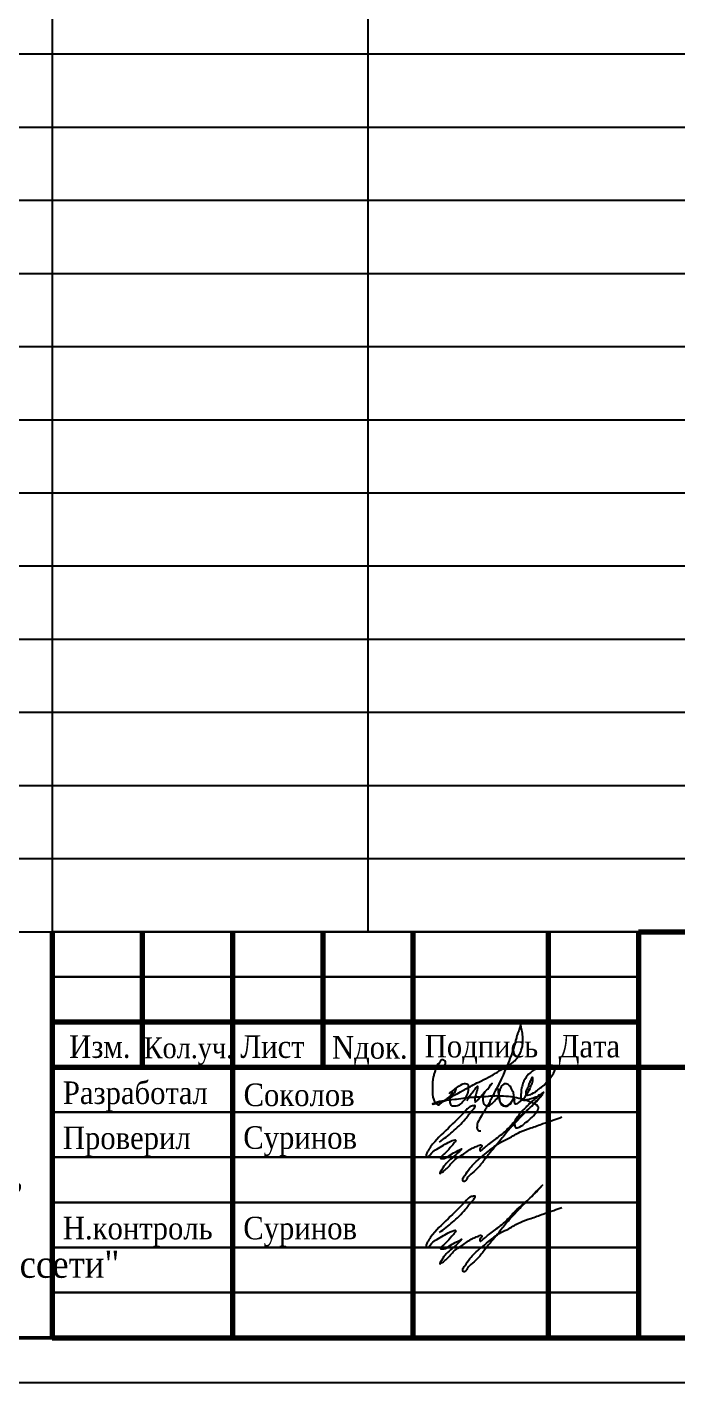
# Model space of a CAD drawing. Header units: millimetres. Extents: x 2157 to 10678, y 3616 to 3913.
# Drawn here: x 8175.1 to 8247.1, y 3616.3 to 3766.6 of the extents above; entities that cross this region are included whole.
import ezdxf

# ---------------------------------------------------------------- set-up
doc = ezdxf.new("R2010")
doc.units = ezdxf.units.MM
doc.layers.add('П', color=7, linetype='Continuous')
doc.layers.add('Чертеж', color=7, linetype='Continuous')
doc.styles.add('стиль1', font='times.ttf', dxfattribs={"width": 0.9})
doc.styles.add('стиль2', font='times.ttf', dxfattribs={"width": 0.9, "height": 2.5})

# ---------------------------------------------------------------- blocks, each defined once
blk = doc.blocks.new('A$C7F1F469D')
at = {"color": 5, "lineweight": 25}
blk.add_spline([(-0.1, 1.78), (1.34, 2.93), (2.75, 4.33), (3.55, 5.31), (3.81, 5.64), (3.86, 5.8), (3.66, 5.81), (3.25, 5.7), (2.89, 5.36), (-1.09, 1.26), (-1.29, 0.98), (-1.47, 0.67), (-1.59, 0.28), (-1.54, 0.16), (-0.98, 0.55), (-0.42, 1.01), (0.34, 1.44), (1.08, 1.86), (1.69, 1.97), (1.62, 1.83), (1.26, 1.37), (0.56, 0.61), (0.16, 0.22), (0, 0), (0.24, -0.04), (0.82, 0.16), (1.44, 0.58), (2.18, 0.95), (2.33, 1.04), (1.93, 0.58), (1.28, 0.02), (0.64, -0.58), (0.1, -1.31), (-0.06, -1.68), (0.13, -1.59), (0.39, -1.41), (1.23, -0.56), (1.62, -0.16), (2.27, 0.27), (2.82, 0.65), (3.41, 1.04), (3.83, 1.25), (4.1, 1.35), (4.33, 1.44), (4.56, 1.45), (4.6, 1.35), (4.48, 1.19), (4.35, 0.92), (4.39, 0.82), (4.59, 0.91), (5.09, 1.34), (6.19, 2.18), (7.41, 3.21), (8.36, 4.22), (9.62, 5.31), (10.99, 6.68), (11.27, 6.98), (9.83, 5.51), (8.6, 4.26), (7.7, 3.28), (7.2, 2.7), (6.74, 2.12), (6.16, 1.41), (5.49, 0.62), (4.74, -0.34), (3.92, -1.29), (3.19, -1.94), (2.91, -2.31), (2.67, -2.58), (2.52, -2.55), (2.49, -2.26), (2.69, -1.9), (3.27, -1.11), (3.8, -0.52), (4.48, 0.07), (5.33, 0.79), (5.97, 1.29), (6.7, 1.77), (7.56, 2.21), (8.83, 2.91), (10.02, 3.35), (11.36, 3.83), (12.55, 4.24), (13.47, 4.57)], degree=3, dxfattribs=at)
blk = doc.blocks.new('Штамп фамилии')
at = {"color": 5}
for points in [[(43.73, -2.14), (43.83, -1.98), (43.93, -1.82), (44.04, -1.65), (44.11, -1.55), (44.23, -1.38), (44.32, -1.29), (44.41, -1.19), (44.52, -1.03), (44.65, -0.88), (44.74, -0.73), (44.83, -0.66), (44.93, -0.57), (44.93, -0.53), (44.92, -0.75), (44.86, -0.97), (44.83, -1.07), (44.81, -1.22), (44.75, -1.37), (44.72, -1.49), (44.69, -1.6), (44.66, -1.72), (44.63, -1.84), (44.61, -1.96), (44.61, -2.1), (44.64, -2.21), (44.67, -2.3), (44.77, -2.23), (44.87, -2.13), (44.95, -2.04), (45.04, -1.97), (45.13, -1.84), (45.25, -1.75), (45.32, -1.64), (45.4, -1.54), (45.51, -1.43), (45.63, -1.29), (45.73, -1.16), (45.83, -1.06), (45.94, -0.96), (46.05, -0.86), (46.13, -0.75), (46.2, -0.67), (46.28, -0.54), (46.36, -0.41), (46.45, -0.32), (46.54, -0.26), (46.33, -0.52), (46.17, -0.74), (46, -0.92), (45.89, -1.03), (45.74, -1.16), (45.61, -1.34), (45.55, -1.5), (45.52, -1.66), (45.51, -1.81), (45.5, -1.93), (45.5, -2.12), (45.55, -2.29), (45.59, -2.43), (45.65, -2.53), (45.74, -2.63), (45.87, -2.7), (46.05, -2.74), (46.16, -2.73), (46.26, -2.7), (46.4, -2.59), (46.51, -2.5), (46.61, -2.41), (46.74, -2.28), (46.84, -2.17), (46.91, -2.07), (47.05, -1.95), (47.16, -1.81), (47.24, -1.61), (47.28, -1.44), (47.26, -1.27), (47.26, -1.17), (47.25, -0.99), (47.25, -0.89), (47.28, -1.05), (47.28, -1.25), (47.27, -1.42), (47.27, -1.63), (47.28, -1.76), (47.3, -1.91), (47.32, -2.03), (47.34, -2.14), (47.38, -2.26), (47.43, -2.39), (47.49, -2.46), (47.55, -2.56), (47.63, -2.62), (47.79, -2.73), (47.93, -2.77), (48.05, -2.78), (48.16, -2.76), (48.29, -2.72), (48.43, -2.59), (48.56, -2.49), (48.67, -2.32), (48.74, -2.18), (48.82, -2.05), (48.89, -1.91), (48.93, -1.71), (48.93, -1.5), (48.92, -1.36), (48.89, -1.23), (48.84, -1.12), (48.77, -0.98), (48.7, -0.83), (48.62, -0.66), (48.52, -0.54), (48.43, -0.46), (48.31, -0.37), (48.2, -0.33), (48.1, -0.3), (48.01, -0.29), (47.91, -0.3), (47.82, -0.34), (47.69, -0.44), (47.61, -0.52), (47.55, -0.62), (47.5, -0.7), (47.43, -0.84), (47.4, -0.92), (47.38, -1.05), (47.32, -1.19), (47.28, -1.36), (47.3, -1.71), (47.35, -2.01), (47.38, -2.24), (47.56, -2.51), (47.76, -2.64), (47.95, -2.71), (48.21, -2.71), (48.39, -2.59), (48.56, -2.41), (48.76, -2.15), (48.94, -2.02), (49, -1.97), (48.99, -2.14), (48.99, -2.3), (49.03, -2.41), (49.1, -2.51), (49.19, -2.51), (49.33, -2.47), (49.46, -2.38), (49.69, -2.22), (49.82, -2.09), (50.06, -1.91), (50.18, -1.73), (50.36, -1.48), (50.47, -1.3), (50.56, -1.12), (50.59, -1.06), (50.65, -0.98), (50.74, -0.81), (50.79, -0.66), (50.84, -0.53), (50.88, -0.41), (50.96, -0.25), (51, -0.09), (51.03, 0.06), (51.04, 0.16), (51.03, 0.28), (51.03, 0.37), (50.99, 0.41), (50.95, 0.4), (50.92, 0.34), (50.87, 0.24), (50.82, 0.13), (50.78, 0.03), (50.73, -0.06), (50.71, -0.14), (50.67, -0.22), (50.62, -0.34), (50.58, -0.46), (50.55, -0.57), (50.51, -0.66), (50.46, -0.74), (50.42, -0.83), (50.38, -0.95), (50.31, -1.07), (50.27, -1.17), (50.26, -1.28), (50.26, -1.41), (50.29, -1.48), (50.33, -1.51), (50.38, -1.52), (50.51, -1.54), (50.64, -1.52), (50.81, -1.47), (50.95, -1.4), (51.11, -1.3), (51.29, -1.22), (51.39, -1.11), (51.52, -1.04), (51.61, -0.95), (51.72, -0.88), (51.85, -0.74), (52, -0.66), (52.17, -0.54), (52.29, -0.43), (52.42, -0.29), (52.55, -0.12), (52.81, 0.14), (52.96, 0.34), (53.06, 0.44), (53.23, 0.71), (53.35, 0.85), (53.46, 1.1), (53.53, 1.37), (53.56, 1.53), (53.55, 1.64), (53.48, 1.68), (53.37, 1.71), (53.22, 1.74), (53.08, 1.75), (52.93, 1.76), (52.74, 1.75), (52.59, 1.72), (52.41, 1.69), (52.3, 1.66), (52.19, 1.62), (52.05, 1.58), (51.87, 1.53), (51.73, 1.47), (51.6, 1.42), (51.5, 1.37), (51.36, 1.3), (51.24, 1.26), (51.08, 1.18), (50.97, 1.1), (50.83, 0.98), (50.73, 0.9), (50.58, 0.79), (50.41, 0.59), (50.31, 0.47), (50.22, 0.31), (50.15, 0.2), (50.05, 0.03), (50, -0.13), (49.94, -0.25), (49.89, -0.41), (49.85, -0.58), (49.81, -0.74), (49.77, -0.98), (49.75, -1.13), (49.74, -1.3), (49.72, -1.48), (49.7, -1.63), (49.7, -1.76), (49.69, -1.89), (49.73, -1.99), (49.77, -2.03), (49.86, -2.07), (49.94, -2.07), (50.05, -2.08), (50.18, -2.08), (50.31, -2.07), (50.39, -2.04), (50.54, -2.01), (50.72, -1.96), (50.96, -1.88), (51.14, -1.83), (51.26, -1.78), (51.39, -1.74), (51.56, -1.7), (51.72, -1.63), (51.88, -1.57), (52.04, -1.49), (52.13, -1.41), (52.22, -1.28), (52.24, -1.22), (52.18, -1.27), (52.06, -1.35), (51.95, -1.42), (51.83, -1.49), (51.72, -1.55), (51.63, -1.65), (51.53, -1.75), (51.44, -1.86), (51.33, -1.92), (51.23, -2.02), (51.13, -2.11), (51.02, -2.2), (50.92, -2.26), (50.81, -2.34), (50.75, -2.44), (50.66, -2.52), (50.55, -2.61), (50.5, -2.67), (50.4, -2.78), (50.3, -2.89), (50.18, -2.99), (50.11, -3.06), (49.99, -3.17), (49.87, -3.28), (49.76, -3.38), (49.63, -3.54), (49.53, -3.65), (49.49, -3.74), (49.41, -3.86), (49.34, -3.96), (49.27, -4.04), (49.19, -4.15), (49.15, -4.22), (49.09, -4.33), (49.05, -4.44), (49.03, -4.54), (49.03, -4.64), (49.03, -4.72), (49.03, -4.81), (49.04, -4.91), (49.05, -5), (49.08, -5.05), (49.14, -5.12), (49.19, -5.15), (49.32, -5.16), (49.52, -5.09), (49.61, -5.04), (49.79, -4.95), (49.93, -4.85), (50.02, -4.79), (50.17, -4.66), (50.3, -4.55), (50.49, -4.41), (50.64, -4.29), (50.79, -4.13), (50.96, -3.99), (51.12, -3.82), (51.28, -3.66), (51.42, -3.49), (51.51, -3.35), (51.6, -3.2), (51.63, -3.06), (51.66, -2.96), (51.66, -2.87), (51.61, -2.79), (51.55, -2.7), (51.42, -2.62), (51.36, -2.56), (51.06, -2.43), (50.9, -2.37), (50.74, -2.3), (50.52, -2.21), (50.27, -2.09), (50.08, -2.05), (49.88, -1.98), (49.69, -1.95), (49.48, -1.91), (49.23, -1.85), (49.07, -1.8), (48.9, -1.77), (48.69, -1.74), (48.57, -1.72), (48.35, -1.7), (48.23, -1.7), (48.05, -1.68), (47.81, -1.66), (47.6, -1.65), (47.4, -1.65), (47.25, -1.65), (47, -1.63), (46.84, -1.64), (46.62, -1.65), (46.43, -1.66), (46.27, -1.67), (46.1, -1.69), (45.81, -1.71), (45.58, -1.71), (45.37, -1.74), (45.12, -1.76), (44.85, -1.77), (44.66, -1.77), (44.47, -1.79), (44.19, -1.8), (44.03, -1.82), (43.69, -1.85), (43.48, -1.89), (43.28, -1.91), (43.06, -1.95), (42.79, -1.98), (42.58, -2.01), (42.41, -2.04), (42.07, -2.06), (41.79, -2.1), (41.52, -2.14), (41.25, -2.18), (40.95, -2.22), (40.69, -2.26), (40.48, -2.32), (40.25, -2.38), (40.08, -2.45), (39.94, -2.51), (40.01, -2.53), (40.29, -2.48), (40.42, -2.42), (40.63, -2.37), (40.91, -2.32), (41.13, -2.22), (41.37, -2.12), (41.57, -1.98), (41.78, -1.85), (41.96, -1.76), (42.11, -1.68), (42.25, -1.57), (42.49, -1.48), (42.66, -1.38), (42.84, -1.28), (43.03, -1.17), (43.29, -1.03), (43.5, -0.91), (43.63, -0.85), (43.71, -0.79), (43.85, -0.74), (43.99, -0.66), (44.12, -0.57), (44.26, -0.49), (44.44, -0.39), (44.66, -0.27), (44.85, -0.19), (45.07, -0.09), (45.27, 0.01), (45.6, 0.18), (45.89, 0.32), (46.14, 0.46), (46.28, 0.53), (46.41, 0.58), (46.52, 0.65), (46.65, 0.72), (46.8, 0.81), (46.92, 0.88), (47.08, 0.96), (47.28, 1.1), (47.44, 1.22), (47.61, 1.32), (47.82, 1.45), (47.96, 1.51), (48.11, 1.6), (48.27, 1.69), (48.4, 1.8), (48.56, 1.9), (48.67, 1.98), (48.87, 2.12), (48.96, 2.2), (49.05, 2.26), (49.18, 2.41), (49.33, 2.58), (49.44, 2.76), (49.53, 2.91), (49.58, 2.99), (49.65, 3.13), (49.69, 3.19), (49.72, 3.27), (49.77, 3.43), (49.81, 3.54), (49.83, 3.65), (49.87, 3.74), (49.89, 3.84), (49.91, 3.97), (49.91, 4.05), (49.93, 4.19), (49.93, 4.29), (49.93, 4.48), (49.94, 4.62), (49.93, 4.79), (49.94, 4.92), (49.92, 5.17), (49.9, 5.34), (49.85, 5.46), (49.82, 5.64), (49.8, 5.81), (49.75, 6.03), (49.72, 6.14), (49.7, 6.21), (49.66, 6.11), (49.6, 5.96), (49.54, 5.74), (49.49, 5.6), (49.45, 5.5), (49.4, 5.38), (49.36, 5.28), (49.33, 5.13), (49.29, 5.05), (49.24, 4.88), (49.22, 4.8), (49.21, 4.71), (49.14, 4.53), (49.13, 4.39), (49.1, 4.29), (49.08, 4.21), (49.04, 4.11), (48.98, 3.94), (48.93, 3.75), (48.85, 3.52), (48.8, 3.33), (48.75, 3.18), (48.71, 3.05), (48.67, 2.91), (48.61, 2.76), (48.51, 2.51), (48.43, 2.27), (48.3, 2), (48.19, 1.73), (48.04, 1.41), (47.91, 1.07), (47.75, 0.67), (47.66, 0.47), (47.53, 0.23), (47.46, 0.05), (47.33, -0.21), (47.23, -0.42), (47.12, -0.63), (46.99, -0.88), (46.89, -1.07), (46.77, -1.3), (46.67, -1.5), (46.57, -1.65), (46.47, -1.88), (46.38, -2.04), (46.33, -2.15), (46.23, -2.39), (46.13, -2.57), (46.02, -2.74), (45.92, -2.88), (45.86, -3.02), (45.76, -3.15), (45.6, -3.42), (45.47, -3.62), (45.35, -3.84), (45.24, -4.02), (45.15, -4.2), (45.03, -4.41), (44.92, -4.61), (44.89, -4.74), (44.89, -4.8), (44.88, -4.88), (44.86, -4.94), (44.86, -5.01), (44.85, -5.09), (44.85, -5.14), (44.87, -5.24), (44.88, -5.29), (44.9, -5.35), (44.92, -5.38), (44.94, -5.41), (44.97, -5.44), (45.04, -5.47), (45.11, -5.49), (45.2, -5.49), (45.28, -5.49)], [(40.77, 1.76), (40.77, 1.49), (40.98, 1.54), (41.14, 1.65), (41.28, 1.84), (41.37, 1.98), (41.37, 2.16), (41.29, 2.26), (41.2, 2.35), (41.07, 2.38), (40.96, 2.38), (40.9, 2.32), (40.79, 2.19), (40.73, 2.13), (40.66, 2.05), (40.62, 1.93), (40.51, 1.89), (40.45, 1.78), (40.45, 1.69), (40.4, 1.64), (40.35, 1.55), (40.31, 1.46), (40.27, 1.35), (40.24, 1.25), (40.21, 1.16), (40.17, 1.04), (40.14, 0.95), (40.12, 0.86), (40.09, 0.75), (40.06, 0.65), (40.02, 0.57), (40.01, 0.47), (39.99, 0.39), (39.97, 0.24), (39.95, 0.12), (39.93, -0.06), (39.93, -0.18), (39.92, -0.3), (39.91, -0.4), (39.91, -0.51), (39.91, -0.63), (39.91, -0.74), (39.92, -0.85), (39.92, -0.95), (39.93, -1.03), (39.93, -1.13), (39.93, -1.22), (39.94, -1.38), (39.94, -1.52), (39.96, -1.64), (39.97, -1.75), (40.04, -1.95), (40.08, -2.05), (40.12, -2.17), (40.16, -2.26), (40.23, -2.39), (40.31, -2.48), (40.41, -2.55), (40.52, -2.6), (40.59, -2.61), (40.69, -2.57), (40.79, -2.5), (40.88, -2.43), (40.96, -2.37), (41.08, -2.27), (41.22, -2.14), (41.34, -2.09), (41.46, -2), (41.55, -1.93), (41.66, -1.84), (41.74, -1.76), (41.81, -1.7), (41.89, -1.64), (41.99, -1.55), (42.03, -1.45), (41.93, -1.63), (41.9, -1.74), (41.88, -1.84), (41.86, -1.94), (41.83, -2.04), (41.83, -2.17), (41.83, -2.27), (41.85, -2.37), (41.88, -2.46), (41.92, -2.54), (41.99, -2.64), (42.08, -2.71), (42.19, -2.74), (42.29, -2.74), (42.42, -2.74), (42.55, -2.72), (42.7, -2.69), (42.81, -2.65), (42.91, -2.61), (43.07, -2.5), (43.17, -2.4), (43.27, -2.29), (43.37, -2.17), (43.47, -2.07), (43.55, -1.94), (43.61, -1.82), (43.7, -1.66), (43.76, -1.52), (43.83, -1.36), (43.89, -1.19), (43.91, -1.04), (43.93, -0.85), (43.93, -0.69), (43.93, -0.56), (43.9, -0.44), (43.83, -0.37), (43.73, -0.31), (43.6, -0.3), (43.42, -0.3), (43.28, -0.33), (43.17, -0.37), (43, -0.47), (42.88, -0.54), (42.8, -0.59), (42.66, -0.67), (42.56, -0.74), (42.42, -0.84), (42.28, -0.96), (42.18, -1.08), (42.12, -1.19), (42.08, -1.32), (42.02, -1.48)], [(42.05, -1.5), (42.12, -1.46), (42.2, -1.41), (42.26, -1.36), (42.36, -1.28), (42.43, -1.16), (42.49, -1.06), (42.51, -0.95), (42.54, -0.85), (42.52, -0.78), (42.4, -0.86), (42.29, -0.96), (42.18, -1.05), (42.09, -1.11), (42, -1.18), (41.92, -1.24), (41.85, -1.3), (41.79, -1.35), (41.75, -1.41)]]:
    blk.add_lwpolyline(points, dxfattribs=at)
at = {"layer": 'Чертеж', "color": 67, "lineweight": -2, "true_color": 0x727430}
for p in [(40.81, -8.53), (40.81, -18.55)]:
    blk.add_blockref('A$C7F1F469D', p, dxfattribs=at)
at = {"color": 7, "char_height": 2.5, "attachment_point": 4, "style": 'стиль1'}
for s, insert, width in [(' Разработал', (-1.9, -1.68), 17), ('Соколов', (18.98, -1.52), 20), (' Проверил', (-1.9, -6.68), 17), (' Суринов', (18.1, -6.65), 20), (' Н.контроль', (-1.9, -16.68), 17), (' Суринов', (18.1, -16.68), 20)]:
    blk.add_mtext(s, dxfattribs=dict(at, insert=insert, width=width))
blk = doc.blocks.new('A$C31D65421')
blk.add_blockref('Штамп фамилии', (2.24, 18.43))
blk = doc.blocks.new('*T68')
at = {"color": 0, "linetype": 'ByBlock', "lineweight": -2, "transparency": 16777216}
for p, q in [((0, 0), (395, 0)), ((0, 0), (0, -25)), ((20, 0), (20, -242)), ((150, 0), (150, -160.93)), ((210, 0), (210, -25)), ((245, 0), (245, -25)), ((290, 0), (290, -25)), ((310, 0), (310, -25)), ((335, 0), (335, -25)), ((360, 0), (360, -136.61)), ((395, 0), (395, -25)), ((420, 0), (815, 0)), ((420, 0), (420, -257)), ((440, 0), (440, -257)), ((570, 0), (570, -257)), ((630, 0), (630, -257)), ((665, 0), (665, -25)), ((710, 0), (710, -25)), ((730, 0), (730, -25)), ((755, 0), (755, -25)), ((780, 0), (780, -25)), ((815, 0), (815, -25)), ((20, -25), (395, -25)), ((420, -25), (630, -25)), ((710, -25), (742.5, -25)), ((420, -33), (630, -33)), ((710, -33), (730, -33)), ((730, -33), (730, -65)), ((755, -33), (755, -65)), ((0, -33.11), (0, -242)), ((20, -33.11), (150, -33.11)), ((210, -33.11), (210, -81.75)), ((0, -41.21), (150, -41.21)), ((150, -41.21), (210, -41.21)), ((395, -41.21), (395, -73.64)), ((420, -41), (630, -41)), ((710, -41), (730, -41)), ((0, -49.32), (20, -49.32)), ((20, -49.32), (210, -49.32)), ((290, -49.32), (310, -49.32)), ((322.5, -49.32), (335, -49.32)), ((360, -49.32), (395, -49.32)), ((420, -49), (630, -49)), ((710, -49), (730, -49)), ((420, -57), (630, -57)), ((710, -57), (730, -57)), ((0, -57.43), (20, -57.43)), ((20, -57.43), (210, -57.43)), ((290, -57.43), (310, -57.43)), ((322.5, -57.43), (335, -57.43)), ((360, -57.43), (395, -57.43)), ((0, -65.54), (20, -65.54)), ((20, -65.54), (210, -65.54)), ((290, -65.54), (310, -65.54)), ((322.5, -65.54), (335, -65.54)), ((360, -65.54), (395, -65.54)), ((420, -65), (630, -65)), ((710, -65), (730, -65)), ((420, -73), (630, -73)), ((710, -73), (730, -73)), ((0, -73.64), (20, -73.64)), ((20, -73.64), (210, -73.64)), ((290, -73.64), (310, -73.64)), ((360, -73.64), (395, -73.64)), ((420, -81), (630, -81)), ((710, -81), (730, -81)), ((0, -81.75), (210, -81.75)), ((290, -81.75), (290, -91.64)), ((310, -81.75), (335, -81.75)), ((420, -89), (630, -89)), ((710, -89), (730, -89)), ((0, -91.64), (20, -91.64)), ((150, -91.64), (210, -91.64)), ((290, -91.64), (310, -91.64)), ((420, -97), (630, -97)), ((710, -97), (730, -97)), ((0, -99.75), (150, -99.75)), ((290, -99.75), (290, -136.61)), ((322.5, -99.75), (335, -99.75)), ((420, -105), (630, -105)), ((710, -105), (730, -105)), ((420, -113), (630, -113)), ((710, -113), (730, -113)), ((420, -121), (630, -121)), ((710, -121), (730, -121)), ((0, -125.98), (150, -125.98)), ((210, -125.98), (210, -160.93)), ((310, -125.98), (310, -136.61)), ((420, -129), (630, -129)), ((710, -129), (755, -129)), ((0, -136.61), (210, -136.61)), ((420, -137), (630, -137)), ((710, -137), (755, -137)), ((0, -144.71), (210, -144.71)), ((310, -144.71), (310, -160.93)), ((420, -145), (630, -145)), ((710, -145), (730, -145)), ((742.5, -145), (755, -145)), ((0, -152.82), (210, -152.82)), ((290, -152.82), (310, -152.82)), ((420, -153), (630, -153)), ((710, -153), (730, -153)), ((0, -160.93), (150, -160.93)), ((420, -161), (630, -161)), ((710, -161), (755, -161)), ((0, -169.04), (150, -169.04)), ((150, -169.04), (150, -242)), ((210, -169.04), (210, -242)), ((420, -169), (630, -169)), ((710, -169), (755, -169)), ((0, -177.14), (210, -177.14)), ((290, -177.14), (335, -177.14)), ((420, -177), (630, -177)), ((710, -177), (755, -177)), ((0, -185.25), (210, -185.25)), ((290, -185.25), (322.5, -185.25)), ((420, -185), (630, -185)), ((710, -185), (755, -185)), ((0, -193.36), (210, -193.36)), ((290, -193.36), (322.5, -193.36)), ((420, -193), (630, -193)), ((710, -193), (755, -193)), ((420, -201), (630, -201)), ((710, -201), (755, -201)), ((0, -201.46), (210, -201.46)), ((290, -201.46), (322.5, -201.46)), ((0, -209.57), (210, -209.57)), ((290, -209.57), (322.5, -209.57)), ((420, -209), (630, -209)), ((710, -209), (755, -209)), ((0, -217.68), (210, -217.68)), ((290, -217.68), (335, -217.68)), ((420, -217), (630, -217)), ((710, -217), (755, -217)), ((420, -225), (630, -225)), ((710, -225), (755, -225)), ((0, -225.79), (210, -225.79)), ((290, -225.79), (335, -225.79)), ((0, -233.89), (210, -233.89)), ((290, -233.89), (335, -233.89)), ((420, -233), (630, -233)), ((710, -233), (755, -233)), ((420, -241), (630, -241)), ((710, -241), (755, -241)), ((0, -242), (210, -242)), ((290, -242), (322.5, -242)), ((420, -249), (630, -249)), ((710, -249), (755, -249)), ((420, -257), (630, -257)), ((710, -257), (755, -257))]:
    blk.add_line(p, q, dxfattribs=at)
at = {"color": 0, "lineweight": -2, "transparency": 16777216}
for p, q in [((0, -25), (20, -25)), ((0, -25), (0, -33.11)), ((210, -25), (210, -33.11)), ((245, -25), (245, -242)), ((290, -25), (290, -81.75)), ((310, -25), (310, -125.98)), ((335, -25), (335, -41.21)), ((630, -25), (710, -25)), ((665, -25), (665, -257)), ((710, -25), (710, -257)), ((730, -25), (730, -33)), ((742.5, -25), (815, -25)), ((780, -25), (780, -257)), ((815, -25), (815, -257)), ((630, -33), (710, -33)), ((730, -33), (815, -33)), ((0, -33.11), (20, -33.11)), ((150, -33.11), (395, -33.11)), ((210, -41.21), (395, -41.21)), ((630, -41), (710, -41)), ((730, -41), (815, -41)), ((210, -49.32), (290, -49.32)), ((310, -49.32), (322.5, -49.32)), ((335, -49.32), (360, -49.32)), ((630, -49), (710, -49)), ((730, -49), (815, -49)), ((630, -57), (710, -57)), ((730, -57), (815, -57)), ((210, -57.43), (290, -57.43)), ((310, -57.43), (322.5, -57.43)), ((335, -57.43), (360, -57.43)), ((210, -65.54), (290, -65.54)), ((310, -65.54), (322.5, -65.54)), ((335, -65.54), (360, -65.54)), ((630, -65), (710, -65)), ((730, -65), (815, -65)), ((730, -65), (730, -257)), ((630, -73), (710, -73)), ((730, -73), (815, -73)), ((210, -73.64), (290, -73.64)), ((310, -73.64), (360, -73.64)), ((335, -73.64), (335, -81.75)), ((630, -81), (710, -81)), ((730, -81), (815, -81)), ((210, -81.75), (310, -81.75)), ((210, -81.75), (210, -125.98)), ((335, -81.75), (395, -81.75)), ((630, -89), (710, -89)), ((730, -89), (815, -89)), ((20, -91.64), (150, -91.64)), ((210, -91.64), (290, -91.64)), ((290, -91.64), (290, -99.75)), ((310, -91.64), (395, -91.64)), ((335, -91.64), (335, -99.75)), ((630, -97), (710, -97)), ((730, -97), (815, -97)), ((150, -99.75), (322.5, -99.75)), ((335, -99.75), (395, -99.75)), ((630, -105), (710, -105)), ((730, -105), (815, -105)), ((630, -113), (710, -113)), ((730, -113), (815, -113)), ((630, -121), (710, -121)), ((730, -121), (815, -121)), ((210, -125.98), (290, -125.98)), ((310, -125.98), (395, -125.98)), ((630, -129), (710, -129)), ((755, -129), (815, -129)), ((210, -136.61), (395, -136.61)), ((290, -136.61), (290, -242)), ((310, -136.61), (310, -144.71)), ((335, -136.61), (335, -144.71)), ((360, -136.61), (360, -242)), ((395, -136.61), (395, -242)), ((630, -137), (710, -137)), ((755, -137), (815, -137)), ((210, -144.71), (395, -144.71)), ((630, -145), (710, -145)), ((730, -145), (742.5, -145)), ((755, -145), (815, -145)), ((210, -152.82), (290, -152.82)), ((310, -152.82), (395, -152.82)), ((630, -153), (710, -153)), ((730, -153), (815, -153)), ((150, -160.93), (395, -160.93)), ((150, -160.93), (150, -169.04)), ((210, -160.93), (210, -169.04)), ((310, -160.93), (310, -242)), ((335, -160.93), (335, -169.04)), ((630, -161), (710, -161)), ((755, -161), (815, -161)), ((150, -169.04), (395, -169.04)), ((630, -169), (710, -169)), ((755, -169), (815, -169)), ((210, -177.14), (290, -177.14)), ((335, -177.14), (395, -177.14)), ((630, -177), (710, -177)), ((755, -177), (815, -177)), ((210, -185.25), (290, -185.25)), ((322.5, -185.25), (395, -185.25)), ((630, -185), (710, -185)), ((755, -185), (815, -185)), ((210, -193.36), (290, -193.36)), ((322.5, -193.36), (395, -193.36)), ((630, -193), (710, -193)), ((755, -193), (815, -193)), ((630, -201), (710, -201)), ((755, -201), (815, -201)), ((210, -201.46), (290, -201.46)), ((322.5, -201.46), (395, -201.46)), ((210, -209.57), (290, -209.57)), ((322.5, -209.57), (395, -209.57)), ((630, -209), (710, -209)), ((755, -209), (815, -209)), ((210, -217.68), (290, -217.68)), ((335, -217.68), (395, -217.68)), ((630, -217), (710, -217)), ((755, -217), (815, -217)), ((630, -225), (710, -225)), ((755, -225), (815, -225)), ((210, -225.79), (290, -225.79)), ((335, -225.79), (395, -225.79)), ((210, -233.89), (290, -233.89)), ((335, -233.89), (395, -233.89)), ((630, -233), (710, -233)), ((755, -233), (815, -233)), ((630, -241), (710, -241)), ((755, -241), (815, -241)), ((210, -242), (290, -242)), ((322.5, -242), (395, -242)), ((630, -249), (710, -249)), ((755, -249), (815, -249)), ((630, -257), (710, -257)), ((755, -257), (815, -257))]:
    blk.add_line(p, q, dxfattribs=at)
at = {"layer": 'Defpoints', "color": 8, "linetype": 'ByBlock', "lineweight": 0, "transparency": 16777216}
for p, q in [((395, -25), (395, -41.21)), ((742.5, -25), (742.5, -33)), ((755, -25), (755, -33)), ((322.5, -41.21), (322.5, -73.64)), ((335, -41.21), (335, -73.64)), ((755, -65), (755, -257)), ((395, -73.64), (395, -136.61)), ((322.5, -81.75), (322.5, -91.64)), ((335, -81.75), (335, -91.64)), ((322.5, -99.75), (322.5, -136.61)), ((335, -99.75), (335, -136.61)), ((742.5, -137), (742.5, -153)), ((335, -144.71), (335, -160.93)), ((322.5, -169.04), (322.5, -242)), ((335, -169.04), (335, -242))]:
    blk.add_line(p, q, dxfattribs=at)
at = {"color": 0, "transparency": 16777216}
for s, insert, char_height, width, attachment_point, style in [('Тип, марка, обозначение документа, опросного листа', (180, -12.5), 3, 57, 5, 'стиль1'), ('{\\T0.95;Ед. измерения}', (300, -12.5), 3, 17, 5, 'стиль1'), ('Масса 1 ед., кг', (347.5, -12.5), 3, 22, 5, 'стиль1'), ('Тип, марка, обозначение документа, опросного листа', (600, -12.5), 3, 57, 5, 'стиль1'), ('{\\T0.95;Ед. измерения}', (720, -12.5), 3, 17, 5, 'стиль1'), ('Масса 1 ед., кг', (767.5, -12.5), 3, 22, 5, 'стиль1'), ('Наименование и техническая характеристика', (85, -12.5), 3, 127, 5, 'стиль1'), ('Код продукции', (227.5, -12.5), 3, 32, 5, 'стиль1'), ('Примечание', (377.5, -12.5), 3, 32, 5, 'стиль1'), ('Наименование и техническая характеристика', (505, -12.5), 3, 127, 5, 'стиль1'), ('Код продукции', (647.5, -12.5), 3, 32, 5, 'стиль1'), ('Примечание', (797.5, -12.5), 3, 32, 5, 'стиль1'), ('Поз.', (10, -12.5), 3, 17, 5, 'стиль1'), ('{\\C256;Завод - изготовитель}', (267.5, -12.5), 3, 42, 5, 'стиль1'), ('Кол.', (322.5, -12.5), 3, 22, 5, 'стиль1'), ('Поз.', (430, -12.5), 3, 17, 5, 'стиль1'), ('{\\C256;Завод - изготовитель}', (687.5, -12.5), 3, 42, 5, 'стиль1'), ('Кол.', (742.5, -12.5), 3, 22, 5, 'стиль1'), ('{\\LОпора железобетонная}', (85, -29.05), 3, 127, 5, 'стиль2'), ('Заземляющий проводник', (441.5, -29), 3, 127, 4, 'стиль2'), ('1', (10, -29.05), 3, 17, 5, 'стиль2'), ('5.7', (430, -29), 3, 17, 5, 'стиль2'), ('ЗП1', (600, -29), 3, 57, 5, 'стиль2'), ('м / кг', (720, -29), 3, 17, 5, 'стиль2'), ('{\\Lодноцепные:}', (21.5, -37.16), 3, 127, 4, 'стиль2'), ('6', (430, -37), 3, 17, 5, 'стиль2'), ('{\\LЛинейная арматура }', (505, -37), 3, 127, 5, 'стиль2'), ('{\\T0.9;- промежуточная  }27.0002-9', (21.5, -45.27), 3, 127, 4, 'стиль2'), ('6.1', (430, -45), 3, 17, 5, 'стиль2'), ('К9', (600, -45), 3, 57, 5, 'стиль2'), ('1.1', (10, -45.27), 3, 17, 5, 'стиль2'), ('П20-3Н', (180, -45.27), 3, 57, 5, 'стиль2'), ('шт/ м³', (300, -45.27), 3, 17, 5, 'стиль1'), ('7', (316.25, -45.27), 3, 9.5, 5, 'стиль2'), ('3.15', (328.75, -45.27), 3, 9.5, 5, 'стиль2'), ('{\\T0.85;одностоечная}', (377.5, -45.27), 3, 32, 5, 'стиль2'), ('шт', (720, -45), 3, 17, 5, 'стиль2'), ('1.2', (10, -53.38), 3, 17, 5, 'стиль2'), ('{\\T0.9;- анкерная }27.0002-11', (21.5, -53.38), 3, 127, 4, 'стиль2'), ('А20-3Н', (180, -53.38), 3, 57, 5, 'стиль2'), ('шт/ м³', (300, -53.38), 3, 17, 5, 'стиль1'), ('2', (316.25, -53.38), 3, 9.5, 5, 'стиль2'), ('1.80', (328.75, -53.38), 3, 9.5, 5, 'стиль2'), ('{\\T0.85;двухстоечная}', (377.5, -53.38), 3, 32, 5, 'стиль2'), ('6.2', (430, -53), 3, 17, 5, 'стиль2'), ('Гайка', (441.5, -53), 3, 127, 4, 'стиль2'), ('М20', (600, -53), 3, 57, 5, 'стиль2'), ('шт', (720, -53), 3, 17, 5, 'стиль2'), ('1.3', (10, -61.48), 3, 17, 5, 'стиль2'), ('- анкерная с разъединителем  27.0002-11', (21.5, -61.48), 3, 127, 4, 'стиль2'), ('А20-3Н с РЛК', (180, -61.48), 3, 57, 5, 'стиль2'), ('шт/ м³', (300, -61.48), 3, 17, 5, 'стиль1'), ('1', (316.25, -61.48), 3, 9.5, 5, 'стиль2'), ('0.90', (328.75, -61.48), 3, 9.5, 5, 'стиль2'), ('6.3', (430, -61), 3, 17, 5, 'стиль2'), ('Болт', (441.5, -61), 3, 127, 4, 'стиль2'), ('М20х260', (600, -61), 3, 57, 5, 'стиль2'), ('{\\T0.85;двухстоечная}', (377.5, -61.48), 3, 32, 5, 'стиль2'), ('шт', (720, -61), 3, 17, 5, 'стиль2'), ('- угловая анкерная 27.0002-12', (21.5, -69.59), 3, 127, 4, 'стиль2'), ('6.4', (430, -69), 3, 17, 5, 'стиль2'), ('Спиральная вязка ', (441.5, -69), 3, 127, 4, 'стиль2'), ('СВ70', (600, -69), 3, 57, 5, 'стиль2'), ('1.4', (10, -69.59), 3, 17, 5, 'стиль2'), ('УА20-3Н', (180, -69.59), 3, 57, 5, 'стиль2'), ('шт/ м³', (300, -69.59), 3, 17, 5, 'стиль1'), ('1', (316.25, -69.59), 3, 9.5, 5, 'стиль2'), ('1.35', (328.75, -69.59), 3, 9.5, 5, 'стиль2'), ('{\\T0.85;трехстоечная}', (377.5, -69.59), 3, 32, 5, 'стиль2'), ('шт', (720, -69), 3, 17, 5, 'стиль2'), ('2', (10, -77.7), 3, 17, 5, 'стиль2'), ('6.5', (430, -77), 3, 17, 5, 'стиль2'), ('Зажим плашечный', (441.5, -77), 3, 127, 4, 'стиль2'), ('CD35', (600, -77), 3, 57, 5, 'стиль2'), ('шт', (720, -77), 3, 17, 5, 'стиль2'), ('IЗ-93/23 {\\T0.85;\\Pс 02.06.2023 по 02.06.2028}', (227.5, -86.69), 2.5, 32, 5, 'стиль1'), ('6.6', (430, -85), 3, 17, 5, 'стиль2'), ('Подвеска натяжная изолирующая, в т.ч.:  ', (441.5, -85), 3, 127, 4, 'стиль2'), ('3.407.1-143.2.25', (600, -85), 2.5, 60, 5, 'стиль2'), ('2.1', (10, -86.69), 3, 17, 5, 'стиль2'), (' Стойка', (21.5, -86.69), 3, 127, 4, 'стиль2'), ('СВ110-5', (180, -86.69), 3, 57, 5, 'стиль2'), ('ООО «ЭЛПРО», г.Воронеж', (267.5, -86.69), 2.5, 42, 5, 'стиль1'), ('шт/ м³', (300, -86.69), 3, 17, 5, 'стиль1'), ('16', (316.25, -86.69), 3, 9.5, 5, 'стиль2'), ('7.20', (328.75, -86.69), 3, 9.5, 5, 'стиль2'), ('шт', (720, -85), 3, 17, 5, 'стиль2'), ('6.6.1', (430, -93), 3, 17, 5, 'стиль2'), ('Серьга', (441.5, -93), 3, 127, 4, 'стиль2'), ('СРС -7-17', (600, -93), 3, 57, 5, 'стиль2'), ('шт', (720, -93), 3, 17, 5, 'стиль2'), ('3', (10, -95.69), 3, 17, 5, 'стиль2'), ('6.6.2', (430, -101), 3, 17, 5, 'стиль2'), ('Скоба', (441.5, -101), 3, 127, 4, 'стиль2'), ('СК-7-16', (600, -101), 3, 57, 5, 'стиль2'), ('шт', (720, -101), 3, 17, 5, 'стиль2'), ('Провод самонесущий изолированный с уплотненной жилой из алюминиевого сплава с изоляционным покровом из сшитого п/э, числом жил \\Pи сечением: \\P- 1х50 мм²', (21.5, -112.86), 3, 127, 4, 'стиль2'), ('6.6.3', (430, -109), 3, 17, 5, 'стиль2'), ('Ушко однолапчатое', (441.5, -109), 3, 127, 4, 'стиль2'), ('У1-7-16', (600, -109), 3, 57, 5, 'стиль2'), ('IЗ-221/23\\P{\\T0.85;с 19.10.2023 по 19.10.2028}', (227.5, -112.86), 2.5, 32, 5, 'стиль1'), ('шт', (720, -109), 3, 17, 5, 'стиль2'), ('3.1', (10, -112.86), 3, 17, 5, 'стиль2'), ('{\\T0.9;1.110}', (316.25, -112.86), 3, 9.5, 5, 'стиль2'), ('{\\T0.95;371}', (328.75, -112.86), 3, 9.5, 5, 'стиль2'), ('6.6.4', (430, -117), 3, 17, 5, 'стиль2'), ('Звено промежуточное трехлапчатое', (441.5, -117), 3, 127, 4, 'стиль2'), ('ПРТ-7-1', (600, -117), 3, 57, 5, 'стиль2'), ('СИП3', (180, -118.18), 3, 57, 5, 'стиль2'), ('км/ кг', (300, -118.18), 3, 17, 5, 'стиль2'), ('шт', (720, -117), 3, 17, 5, 'стиль2'), ('Зажим анкерный', (441.5, -125), 3, 127, 4, 'стиль2'), ('НБ 60/5,6-16', (600, -125), 3, 57, 5, 'стиль2'), ('6.7', (430, -125), 3, 17, 5, 'стиль2'), ('шт', (720, -125), 3, 17, 5, 'стиль2'), ('Ошиновка (провод ВЛ) ГОСТ 839-80', (21.5, -131.29), 3, 127, 4, 'стиль2'), ('IЗ-221/23\\P{\\T0.85;с 19.10.2023 по 19.10.2028}', (227.5, -131.29), 2.5, 32, 5, 'стиль1'), ('3.2', (10, -131.29), 3, 17, 5, 'стиль2'), ('{\\T0.9;0,006', (316.25, -131.29), 3, 9.5, 5, 'стиль2'), ('{\\T0.95;2.0}', (328.75, -131.29), 3, 9.5, 5, 'стиль2'), ('7', (430, -133), 3, 17, 5, 'стиль2'), ('{\\LМеталл для заземления}', (505, -133), 3, 127, 5, 'стиль2'), ('4', (10, -140.66), 3, 17, 5, 'стиль2'), ('7.1', (430, -141), 3, 17, 5, 'стиль2'), ('107', (748.75, -141), 3, 9.5, 5, 'стиль2'), ('4.1', (10, -148.77), 3, 17, 5, 'стиль2'), ('7.2', (430, -149), 3, 17, 5, 'стиль2'), ('210', (748.75, -149), 3, 9.5, 5, 'стиль2'), ('4.2', (10, -156.87), 3, 17, 5, 'стиль2'), ('5', (10, -164.98), 3, 17, 5, 'стиль2'), ('5.1', (10, -173.09), 3, 17, 5, 'стиль2'), ('5.2', (10, -181.2), 3, 17, 5, 'стиль2'), ('5.3', (10, -189.3), 3, 17, 5, 'стиль2'), ('5.4', (10, -197.41), 3, 17, 5, 'стиль2'), ('5.5', (10, -205.52), 3, 17, 5, 'стиль2'), ('{\\C256;Траверса }27.0002-38', (21.5, -213.62), 3, 127, 4, 'стиль2'), ('5.6', (10, -213.62), 3, 17, 5, 'стиль2'), ('ТМ73', (180, -213.62), 3, 57, 5, 'стиль2'), ('шт/ кг', (300, -213.62), 3, 17, 5, 'стиль2'), ('5.7', (10, -221.73), 3, 17, 5, 'стиль2'), ('{\\C256;Траверса } 27.0002-39', (21.5, -221.73), 3, 127, 4, 'стиль2'), ('ТМ74', (180, -221.73), 3, 57, 5, 'стиль2'), ('шт/ кг', (300, -221.73), 3, 17, 5, 'стиль2'), ('5.5', (10, -229.84), 3, 17, 5, 'стиль2'), ('5.6', (10, -237.95), 3, 17, 5, 'стиль2'), ('Крепление подкоса 27.0002-41', (21.5, -237.95), 3, 127, 4, 'стиль2'), ('У52', (180, -237.95), 3, 57, 5, 'стиль2'), ('шт/ кг', (300, -237.95), 3, 17, 5, 'стиль2')]:
    blk.add_mtext(s, dxfattribs=dict(at, insert=insert, char_height=char_height, width=width, attachment_point=attachment_point, style=style))
at = {"transparency": 16777216}
for s, insert, char_height, width, attachment_point, style in [('8,5', (736.25, -29), 3, 9.5, 5, 'стиль2'), ('7.65', (748.75, -29), 3, 9.5, 5, 'стиль2'), ('Колпачок полиэтиленовый', (441.5, -45), 3, 127, 4, 'стиль2'), ('30', (742.5, -45), 3, 22, 5, 'стиль2'), ('14', (742.5, -53), 3, 22, 5, 'стиль2'), ('8', (742.5, -61), 3, 22, 5, 'стиль2'), ('60', (742.5, -69), 3, 22, 5, 'стиль2'), ('21', (742.5, -77), 3, 22, 5, 'стиль2'), ('21', (742.5, -85), 2.5, 22, 5, 'стиль2'), ('21', (742.5, -93), 2.5, 22, 5, 'стиль2'), ('21', (742.5, -101), 2.5, 22, 5, 'стиль2'), ('21', (742.5, -109), 2.5, 22, 5, 'стиль2'), ('ООО «Камский кабель», \\Pг. Пермь', (267.5, -112.86), 2.5, 42, 5, 'стиль2'), ('21', (742.5, -117), 2.5, 22, 5, 'стиль2'), ('21', (742.5, -125), 2.5, 22, 5, 'стиль2'), ('ООО «Камский кабель», \\Pг. Пермь', (267.5, -131.29), 2.5, 42, 5, 'стиль2'), ('Сталь круглая %%C 12 мм', (441.5, -141), 3, 127, 4, 'стиль2'), ('ГОСТ2590-88', (600, -141), 3, 57, 5, 'стиль2'), ('м/ кг ', (720, -141), 3, 17, 5, 'стиль1'), ('{\\C0;121', (736.25, -141), 3, 9.5, 5, 'стиль2'), ('штыревой', (21.5, -148.77), 3, 127, 4, 'стиль2'), ('ШФ-20УО', (180, -148.77), 3, 57, 5, 'стиль2'), ('30', (322.5, -148.77), 3, 22, 5, 'стиль2'), ('Сталь круглая %%C 18 мм', (441.5, -149), 3, 127, 4, 'стиль2'), ('шт', (300, -148.77), 3, 17, 5, 'стиль2'), ('ГОСТ2590-88', (600, -149), 3, 57, 5, 'стиль2'), ('м/ кг ', (720, -149), 3, 17, 5, 'стиль1'), ('{\\C0;105', (736.25, -149), 3, 9.5, 5, 'стиль2'), ('подвесной', (21.5, -156.87), 3, 127, 4, 'стиль2'), ('ПС-70Е', (180, -156.87), 3, 57, 5, 'стиль2'), ('42', (322.5, -156.87), 3, 22, 5, 'стиль2'), ('шт', (300, -156.87), 3, 17, 5, 'стиль2'), ('{\\LСтальные конструкции (метизы)}', (85, -164.98), 3, 127, 5, 'стиль2'), ('Траверса 27.0002-28', (21.5, -173.09), 3, 127, 4, 'стиль2'), ('ТМ63', (180, -173.09), 3, 57, 5, 'стиль2'), ('шт/ кг', (300, -173.09), 3, 17, 5, 'стиль2'), ('7', (316.25, -173.09), 3, 9.5, 5, 'стиль2'), ('156.1', (328.75, -173.09), 3, 9.5, 5, 'стиль2'), ('Траверса 27.0002-30', (21.5, -181.2), 3, 127, 4, 'стиль2'), ('ТМ65', (180, -181.2), 3, 57, 5, 'стиль2'), ('шт/ кг', (300, -181.2), 3, 17, 5, 'стиль2'), ('3', (316.25, -181.2), 3, 9.5, 5, 'стиль2'), ('56.4', (328.75, -181.2), 3, 9.5, 5, 'стиль2'), ('Траверса 27.0002-31', (21.5, -189.3), 3, 127, 4, 'стиль2'), ('ТМ66', (180, -189.3), 3, 57, 5, 'стиль2'), ('шт/ кг', (300, -189.3), 3, 17, 5, 'стиль2'), ('3', (316.25, -189.3), 3, 9.5, 5, 'стиль2'), ('20.10', (328.75, -189.3), 3, 9.5, 5, 'стиль2'), ('Траверса 27.0002-32', (21.5, -197.41), 3, 127, 4, 'стиль2'), ('ТМ67', (180, -197.41), 3, 57, 5, 'стиль2'), ('шт/ кг', (300, -197.41), 3, 17, 5, 'стиль2'), ('1', (316.25, -197.41), 3, 9.5, 5, 'стиль2'), ('3.90', (328.75, -197.41), 3, 9.5, 5, 'стиль2'), ('Траверса 27.0002-33', (21.5, -205.52), 3, 127, 4, 'стиль2'), ('ТМ68', (180, -205.52), 3, 57, 5, 'стиль2'), ('шт/ кг', (300, -205.52), 3, 17, 5, 'стиль2'), ('1', (316.25, -205.52), 3, 9.5, 5, 'стиль2'), ('33.00', (328.75, -205.52), 3, 9.5, 5, 'стиль2'), ('1', (316.25, -213.62), 3, 9.5, 5, 'стиль2'), ('9.85', (328.75, -213.62), 3, 9.5, 5, 'стиль2'), ('1', (316.25, -221.73), 3, 9.5, 5, 'стиль2'), ('13.00', (328.75, -221.73), 3, 9.5, 5, 'стиль2'), ('Хомут 27.0002-42', (21.5, -229.84), 3, 127, 4, 'стиль2'), ('Х51', (180, -229.84), 3, 57, 5, 'стиль2'), ('шт/ кг', (300, -229.84), 3, 17, 5, 'стиль2'), ('9', (316.25, -229.84), 3, 9.5, 5, 'стиль2'), ('17.10', (328.75, -229.84), 3, 9.5, 5, 'стиль2'), ('5', (316.25, -237.95), 3, 9.5, 5, 'стиль2'), ('35.50', (328.75, -237.95), 3, 9.5, 5, 'стиль2')]:
    blk.add_mtext(s, dxfattribs=dict(at, insert=insert, char_height=char_height, width=width, attachment_point=attachment_point, style=style))
at = {"color": 1, "transparency": 16777216, "char_height": 3, "width": 127, "attachment_point": 5, "style": 'стиль2'}
for s, insert in [('{\\L\\C256;Железобетонные изделия}', (85, -77.7)), ('{\\L\\C256;Провода и кабели}', (85, -95.69)), ('{\\L\\C256;Изоляторы}', (85, -140.66))]:
    blk.add_mtext(s, dxfattribs=dict(at, insert=insert))

msp = doc.modelspace()

# ---------------------------------------------------------------- linework, layer by layer
at = {"lineweight": 70}
for points in [[(8187.859, 3666.313), (8187.859, 3651.313)], [(8207.859, 3666.313), (8207.859, 3651.313)]]:
    msp.add_lwpolyline(points, dxfattribs=at)
at = {"layer": 'П'}
msp.add_lwpolyline([(7947.859, 3913.313), (8367.859, 3913.313), (8367.859, 3616.313), (7947.859, 3616.313)], close=True, dxfattribs=at)
at = {"layer": 'Чертеж', "lineweight": 50}
msp.add_line((8362.859, 3621.305), (7967.859, 3621.305), dxfattribs=at)
at = {"layer": 'Чертеж', "lineweight": 30}
for points in [[(8177.859, 3666.313), (8242.859, 3666.313)], [(8177.859, 3661.313), (8242.859, 3661.313)], [(8177.859, 3646.313), (8242.859, 3646.313)], [(8177.859, 3641.313), (8242.859, 3641.313)], [(8177.859, 3636.313), (8242.859, 3636.313)], [(8177.859, 3631.313), (8242.859, 3631.313)], [(8177.859, 3626.313), (8242.859, 3626.313)]]:
    msp.add_lwpolyline(points, dxfattribs=at)
at = {"layer": 'Чертеж', "lineweight": 70}
for points in [[(8177.859, 3666.313), (8177.859, 3621.313)], [(8197.859, 3666.313), (8197.859, 3621.313)], [(8197.859, 3666.313), (8197.859, 3621.313)], [(8217.859, 3666.313), (8217.859, 3621.313)], [(8217.859, 3666.313), (8217.859, 3621.313)], [(8232.859, 3666.313), (8232.859, 3621.313)], [(8232.859, 3666.313), (8232.859, 3621.313)], [(8242.859, 3666.313), (8242.859, 3621.313)], [(8242.859, 3666.313), (8362.859, 3666.313)], [(8177.859, 3656.313), (8242.859, 3656.313)], [(8177.859, 3651.313), (8362.859, 3651.313)], [(8177.859, 3621.313), (8362.859, 3621.313)]]:
    msp.add_lwpolyline(points, dxfattribs=at)

# ---------------------------------------------------------------- block references
msp.add_blockref('*T68', (7967.859, 3908.313))
at = {"layer": 'Чертеж', "linetype": 'Continuous', "lineweight": 0}
msp.add_blockref('A$C31D65421', (8177.859, 3631.313), dxfattribs=at)

# ---------------------------------------------------------------- texts
at = {"layer": 'Чертеж', "lineweight": 25, "style": 'стиль1', "width": 0.9}
for s, height, p in [('Изм.', 2.5, (8179.75, 3652.331)), ('Кол.уч.', 2.3, (8188.021, 3652.295)), ('Лист', 2.5, (8198.73, 3652.331)), ('Nдок.', 2.5, (8208.882, 3652.243)), ('Подпись', 2.5, (8219.156, 3652.386)), ('Дата', 2.5, (8233.998, 3652.386))]:
    msp.add_text(s, height=height, dxfattribs=at).set_placement(p)
at = {"layer": 'Чертеж', "lineweight": 50, "insert": (8076.652, 3633.968), "char_height": 3, "width": 209.77528, "attachment_point": 5, "style": 'стиль1'}
msp.add_mtext('Все применяемое оборудование, соответствует Реестру аттестованного первичного и вторичного оборудования, материалов и систем, допущенных к применению на объектах ПАО «Россети» \\P* - Допускается использование материалов других производителей, допущенных к применению на объектах ПАО "Россети"', dxfattribs=at)

doc.saveas('drawing.dxf')
